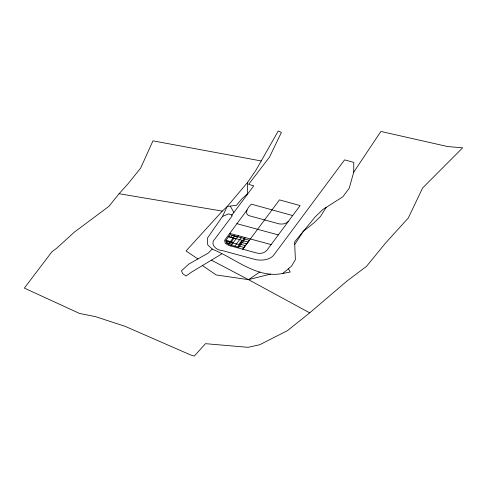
<?xml version="1.0" encoding="UTF-8"?>
<svg xmlns="http://www.w3.org/2000/svg" width="487" height="487" viewBox="0 0 487 487"><rect width="100%" height="100%" fill="white"/><g stroke="black" fill="none" stroke-linecap="round" stroke-linejoin="round"><path stroke-width="0.73" d="M247.652 182.308L247.439 193.875L241.753 198.97L236.499 205.27L227.252 206.445L222.462 216.478L207.425 238.094L207.712 244.87L212.569 249.332C235.038 258.195 256.85 278.899 282.697 273.45L291.488 266.212L295.384 259.656L294.617 241.911L315.192 216.885L322.96 209.428L342.86 196.791L349.252 188.159L353.72 172.167L353.781 162.384L344.577 159.876L274.601 253.958C270.723 259.997 262.803 260.63 256.32 259.79L221.859 250.47C216.143 250.306 209.489 243.926 214.974 238.849L232.226 215.838L231.483 215.68L253.745 185.809L248.613 184.336L269.475 157.137L281.383 132.434L278.284 130.924L256.15 169.908L247.652 182.308L227.252 206.445L222.303 211.108L186.046 250.963L197.929 258.974M292.693 215.571L251.42 204.163C247.804 207.279 243.037 214.59 250.421 216.07L279.106 223.88C282.393 224.373 286.198 223.929 288.474 221.238M326.138 207.407L320.489 216.429L313.817 222.979L303.261 231.398L294.732 244.504M212.216 249.003L208.32 253.039L188.749 264.143L181.481 270.796L182.692 273.688L186.01 275.995L191.348 272.239L221.713 253.94M353.72 172.167L380.877 131.447L447.571 146.538L462.65 147.823L422.625 187.958L408.313 217.981L385.351 243.299L366.474 266.389L347.298 280.768L309.695 312.849L287.427 330.667L259.802 344.699L248.096 347.328L205.496 343.676L194.295 356.076L190.861 355.047L125.013 326.308L95.415 316.617L79.484 313.433L24.35 288.097L51.926 251.767L56.979 247.986L74.334 232.147L108.966 206.305L119.078 193.723L127.74 184.147L140.676 168.076L152.973 140.846L261.245 160.972M247.031 210.025L224.641 240.31L225.231 243.311L228.878 245.448L256.813 253.039C260.308 253.964 264.575 253.137 266.925 250.239L300.108 205.593L279.483 199.883L242.739 249.216L249.399 240.255L243.975 238.782M228.038 240.913L226.705 242.703L232.135 244.176M230.704 237.333L232.037 235.538L237.461 237.011M228.519 244.151L234.643 235.921M231.343 241.808L234.01 238.228M230.801 245.965L238.417 235.726M234.825 246.197L241.156 237.693M237.309 247.737L244.931 237.498M202.415 265.573L216.185 274.948L248.516 279.66L259.906 271.971M222.462 216.478L228.433 213.866L232.049 214.919M248.613 279.599L270.583 274.078M282.697 273.45L290.246 272.038L288.414 268.745M119.078 193.723L222.303 211.108M236.816 223.655L278.314 234.917M229.572 233.322L271.119 244.596M228.659 236.652L241.99 240.274L238.794 244.571L226.029 241.102M228.586 236.755L236.128 238.807M242.642 240.572L248.066 242.045M241.308 242.362L246.732 243.835M225.919 240.335L233.462 242.386M239.975 244.151L245.399 245.631M238.642 245.947L244.066 247.42M211.407 260.149L248.516 279.66L309.695 312.849M230.345 206.22L233.882 212.46M230.12 234.691L225.883 240.377L226.376 242.897L229.59 244.778L238.849 247.293L245.18 238.782L230.12 234.691"/></g></svg>
